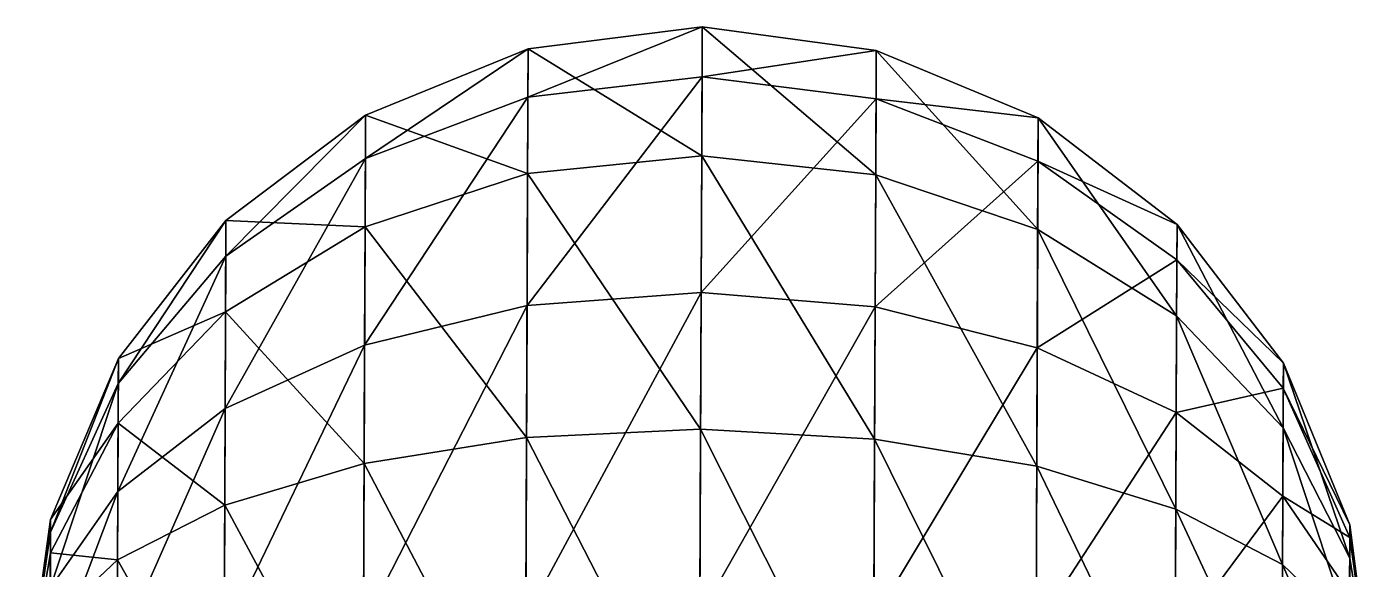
# Model space of a CAD drawing. Header units: metres. Extents: x -322 to 100, y -423 to 142.
# Drawn here: x 39.7 to 99.7, y 44.6 to 68.8 of the extents above; entities that cross this region are included whole.
import ezdxf

# ---------------------------------------------------------------- set-up
doc = ezdxf.new("R2010")
doc.units = ezdxf.units.M

msp = doc.modelspace()

# ---------------------------------------------------------------- linework, layer by layer
for points in [[(69.80687, 68.7538, -844.2417), (62.038208, 67.7704, -844.12177), (62.029392, 65.615, -829.27747), (62.02949, 65.6151, -829.27734)], [(69.80687, 68.7538, -844.2417), (62.029392, 65.615, -829.27747), (69.797745, 66.522354, -828.8737), (69.797844, 66.52245, -828.8736)], [(69.78334, 63.002357, -858.6665), (62.038208, 67.7704, -844.12177), (69.80687, 68.7538, -844.2417), (69.80697, 68.7539, -844.2416)], [(77.544495, 62.151413, -858.05505), (69.78334, 63.002357, -858.6665), (69.80687, 68.7538, -844.2417), (69.80697, 68.7539, -844.2416)], [(77.56722, 67.70688, -844.12177), (69.80687, 68.7538, -844.2417), (69.797745, 66.522354, -828.8737), (69.797844, 66.52245, -828.8736)], [(77.544495, 62.151413, -858.05505), (69.80687, 68.7538, -844.2417), (77.56722, 67.70688, -844.12177), (77.56732, 67.70698, -844.12164)], [(62.038208, 67.7704, -844.12177), (54.790665, 64.823715, -843.77014), (54.78276, 62.891235, -830.46106), (54.78286, 62.891335, -830.46094)], [(62.038208, 67.7704, -844.12177), (54.78276, 62.891235, -830.46106), (62.029392, 65.615, -829.27747), (62.02949, 65.6151, -829.27734)], [(62.015484, 62.214935, -858.05505), (54.790665, 64.823715, -843.77014), (62.038208, 67.7704, -844.12177), (62.038307, 67.7705, -844.12164)], [(69.78334, 63.002357, -858.6665), (62.015484, 62.214935, -858.05505), (62.038208, 67.7704, -844.12177), (62.038307, 67.7705, -844.12164)], [(77.56722, 67.70688, -844.12177), (69.797745, 66.522354, -828.8737), (77.5584, 65.551476, -829.27747), (77.5585, 65.551575, -829.27734)], [(84.77004, 59.720104, -856.2623), (77.544495, 62.151413, -858.05505), (77.56722, 67.70688, -844.12177), (77.56732, 67.70698, -844.12164)], [(84.79042, 64.701, -843.77014), (77.56722, 67.70688, -844.12177), (77.5584, 65.551476, -829.27747), (77.5585, 65.551575, -829.27734)], [(84.77004, 59.720104, -856.2623), (77.56722, 67.70688, -844.12177), (84.79042, 64.701, -843.77014), (84.79052, 64.701096, -843.77)], [(69.797745, 66.522354, -828.8737), (62.029392, 65.615, -829.27747), (61.991394, 56.326256, -817.4996), (61.991493, 56.326355, -817.49945)], [(69.797745, 66.522354, -828.8737), (61.991394, 56.326256, -817.4996), (69.75841, 56.905945, -816.6804), (69.75851, 56.906044, -816.6803)], [(77.5584, 65.551476, -829.27747), (69.797745, 66.522354, -828.8737), (69.75841, 56.905945, -816.6804), (69.75851, 56.906044, -816.6803)], [(62.029392, 65.615, -829.27747), (54.78276, 62.891235, -830.46106), (54.748695, 54.563175, -819.9013), (54.748795, 54.563274, -819.9012)], [(62.029392, 65.615, -829.27747), (54.748695, 54.563175, -819.9013), (61.991394, 56.326256, -817.4996), (61.991493, 56.326355, -817.49945)], [(77.5584, 65.551476, -829.27747), (69.75841, 56.905945, -816.6804), (77.52041, 56.262733, -817.4996), (77.52051, 56.262833, -817.49945)], [(84.78252, 62.768513, -830.46106), (77.5584, 65.551476, -829.27747), (77.52041, 56.262733, -817.4996), (77.52051, 56.262833, -817.49945)], [(84.79042, 64.701, -843.77014), (77.5584, 65.551476, -829.27747), (84.78252, 62.768513, -830.46106), (84.782616, 62.768612, -830.46094)], [(54.790665, 64.823715, -843.77014), (48.558147, 60.114544, -843.2107), (48.55169, 58.53668, -832.34393), (48.55179, 58.536777, -832.3438)], [(54.790665, 64.823715, -843.77014), (48.55169, 58.53668, -832.34393), (54.78276, 62.891235, -830.46106), (54.78286, 62.891335, -830.46094)], [(54.77029, 59.842823, -856.2623), (48.558147, 60.114544, -843.2107), (54.790665, 64.823715, -843.77014), (54.790764, 64.823814, -843.77)], [(62.015484, 62.214935, -858.05505), (54.77029, 59.842823, -856.2623), (54.790665, 64.823715, -843.77014), (54.790764, 64.823814, -843.77)], [(90.96756, 55.874115, -853.4106), (84.77004, 59.720104, -856.2623), (84.79042, 64.701, -843.77014), (84.79052, 64.701096, -843.77)], [(90.9842, 59.940994, -843.2107), (84.79042, 64.701, -843.77014), (84.78252, 62.768513, -830.46106), (84.782616, 62.768612, -830.46094)], [(90.96756, 55.874115, -853.4106), (84.79042, 64.701, -843.77014), (90.9842, 59.940994, -843.2107), (90.9843, 59.941093, -843.2106)], [(69.73347, 50.80912, -868.283), (62.015484, 62.214935, -858.05505), (69.78334, 63.002357, -858.6665), (69.78344, 63.002457, -858.6664)], [(77.496315, 50.373653, -867.3439), (69.73347, 50.80912, -868.283), (69.78334, 63.002357, -858.6665), (69.78344, 63.002457, -858.6664)], [(69.78334, 63.002357, -858.6665), (69.78334, 63.002357, -858.6665), (69.73347, 50.80912, -868.283), (69.73357, 50.80922, -868.2829)], [(77.496315, 50.373653, -867.3439), (69.78334, 63.002357, -858.6665), (77.544495, 62.151413, -858.05505), (77.54459, 62.151512, -858.05493)], [(54.78276, 62.891235, -830.46106), (48.55169, 58.53668, -832.34393), (48.523876, 51.736847, -823.7219), (48.523975, 51.736946, -823.7218)], [(54.78276, 62.891235, -830.46106), (48.523876, 51.736847, -823.7219), (54.748695, 54.563175, -819.9013), (54.748795, 54.563274, -819.9012)], [(84.78252, 62.768513, -830.46106), (77.52041, 56.262733, -817.4996), (84.74844, 54.440456, -819.9013), (84.74854, 54.440556, -819.9012)], [(90.977745, 58.36313, -832.34393), (84.78252, 62.768513, -830.46106), (84.74844, 54.440456, -819.9013), (84.74854, 54.440556, -819.9012)], [(90.9842, 59.940994, -843.2107), (84.78252, 62.768513, -830.46106), (90.977745, 58.36313, -832.34393), (90.977844, 58.363228, -832.3438)], [(61.967304, 50.437176, -867.3439), (54.77029, 59.842823, -856.2623), (62.015484, 62.214935, -858.05505), (62.015583, 62.215034, -858.05493)], [(69.73347, 50.80912, -868.283), (61.967304, 50.437176, -867.3439), (62.015484, 62.214935, -858.05505), (62.015583, 62.215034, -858.05493)], [(62.015484, 62.214935, -858.05505), (62.015484, 62.214935, -858.05505), (61.967304, 50.437176, -867.3439), (61.967403, 50.437275, -867.34375)], [(84.726845, 49.160454, -864.59045), (77.496315, 50.373653, -867.3439), (77.544495, 62.151413, -858.05505), (77.54459, 62.151512, -858.05493)], [(77.544495, 62.151413, -858.05505), (77.544495, 62.151413, -858.05505), (77.496315, 50.373653, -867.3439), (77.496414, 50.373753, -867.34375)], [(84.726845, 49.160454, -864.59045), (77.544495, 62.151413, -858.05505), (84.77004, 59.720104, -856.2623), (84.77014, 59.720203, -856.2622)], [(48.558147, 60.114544, -843.2107), (43.76539, 53.963814, -842.4817), (43.760826, 52.84809, -834.7977), (43.760925, 52.84819, -834.7976)], [(48.558147, 60.114544, -843.2107), (43.760826, 52.84809, -834.7977), (48.55169, 58.53668, -832.34393), (48.55179, 58.536777, -832.3438)], [(48.54151, 56.04766, -853.4106), (43.76539, 53.963814, -842.4817), (48.558147, 60.114544, -843.2107), (48.558247, 60.114643, -843.2106)], [(54.77029, 59.842823, -856.2623), (48.54151, 56.04766, -853.4106), (48.558147, 60.114544, -843.2107), (48.558247, 60.114643, -843.2106)], [(54.727097, 49.283173, -864.59045), (48.54151, 56.04766, -853.4106), (54.77029, 59.842823, -856.2623), (54.77039, 59.842922, -856.2622)], [(61.967304, 50.437176, -867.3439), (54.727097, 49.283173, -864.59045), (54.77029, 59.842823, -856.2623), (54.77039, 59.842922, -856.2622)], [(54.77029, 59.842823, -856.2623), (54.77029, 59.842823, -856.2623), (54.727097, 49.283173, -864.59045), (54.727196, 49.28327, -864.59033)], [(90.9323, 47.252193, -860.21045), (84.726845, 49.160454, -864.59045), (84.77004, 59.720104, -856.2623), (84.77014, 59.720203, -856.2622)], [(84.77004, 59.720104, -856.2623), (84.77004, 59.720104, -856.2623), (84.726845, 49.160454, -864.59045), (84.726944, 49.160553, -864.59033)], [(90.9323, 47.252193, -860.21045), (84.77004, 59.720104, -856.2623), (90.96756, 55.874115, -853.4106), (90.96766, 55.874214, -853.41046)], [(95.714714, 50.87554, -849.6941), (90.96756, 55.874115, -853.4106), (90.9842, 59.940994, -843.2107), (90.9843, 59.941093, -843.2106)], [(95.72648, 53.75126, -842.4817), (90.9842, 59.940994, -843.2107), (90.977745, 58.36313, -832.34393), (90.977844, 58.363228, -832.3438)], [(95.714714, 50.87554, -849.6941), (90.9842, 59.940994, -843.2107), (95.72648, 53.75126, -842.4817), (95.72658, 53.751358, -842.48157)], [(48.55169, 58.53668, -832.34393), (43.760826, 52.84809, -834.7977), (43.741158, 48.039886, -828.70105), (43.741257, 48.039986, -828.7009)], [(48.55169, 58.53668, -832.34393), (43.741158, 48.039886, -828.70105), (48.523876, 51.736847, -823.7219), (48.523975, 51.736946, -823.7218)], [(90.977745, 58.36313, -832.34393), (84.74844, 54.440456, -819.9013), (90.94993, 51.563297, -823.7219), (90.95003, 51.563396, -823.7218)], [(95.72192, 52.63554, -834.7977), (90.977745, 58.36313, -832.34393), (90.94993, 51.563297, -823.7219), (90.95003, 51.563396, -823.7218)], [(95.72648, 53.75126, -842.4817), (90.977745, 58.36313, -832.34393), (95.72192, 52.63554, -834.7977), (95.722015, 52.63564, -834.7976)], [(69.75841, 56.905945, -816.6804), (61.991394, 56.326256, -817.4996), (61.9344, 42.393093, -811.9441), (61.934498, 42.393192, -811.944)], [(69.75841, 56.905945, -816.6804), (61.9344, 42.393093, -811.9441), (69.699394, 42.48127, -810.9289), (69.69949, 42.48137, -810.9288)], [(77.52041, 56.262733, -817.4996), (69.75841, 56.905945, -816.6804), (69.699394, 42.48127, -810.9289), (69.69949, 42.48137, -810.9288)], [(48.50624, 47.425743, -860.21045), (43.753624, 51.088093, -849.6941), (48.54151, 56.04766, -853.4106), (48.54161, 56.04776, -853.41046)], [(48.54151, 56.04766, -853.4106), (43.753624, 51.088093, -849.6941), (43.76539, 53.963814, -842.4817), (43.765488, 53.963913, -842.48157)], [(54.727097, 49.283173, -864.59045), (48.50624, 47.425743, -860.21045), (48.54151, 56.04766, -853.4106), (48.54161, 56.04776, -853.41046)], [(48.54151, 56.04766, -853.4106), (48.54151, 56.04766, -853.4106), (48.50624, 47.425743, -860.21045), (48.50634, 47.425842, -860.2103)], [(61.991394, 56.326256, -817.4996), (54.748695, 54.563175, -819.9013), (54.697594, 42.071037, -814.9204), (54.697693, 42.071136, -814.9203)], [(61.991394, 56.326256, -817.4996), (54.697594, 42.071037, -814.9204), (61.9344, 42.393093, -811.9441), (61.934498, 42.393192, -811.944)], [(77.52041, 56.262733, -817.4996), (69.699394, 42.48127, -810.9289), (77.46341, 42.329567, -811.9441), (77.46351, 42.329666, -811.944)], [(84.74844, 54.440456, -819.9013), (77.52041, 56.262733, -817.4996), (77.46341, 42.329567, -811.9441), (77.46351, 42.329666, -811.944)], [(95.68977, 44.77892, -854.5023), (90.9323, 47.252193, -860.21045), (90.96756, 55.874115, -853.4106), (90.96766, 55.874214, -853.41046)], [(90.96756, 55.874115, -853.4106), (90.96756, 55.874115, -853.4106), (90.9323, 47.252193, -860.21045), (90.932396, 47.252293, -860.2103)], [(95.68977, 44.77892, -854.5023), (90.96756, 55.874115, -853.4106), (95.714714, 50.87554, -849.6941), (95.71481, 50.87564, -849.694)], [(54.748695, 54.563175, -819.9013), (48.523876, 51.736847, -823.7219), (48.482155, 41.537064, -819.655), (48.482254, 41.537163, -819.6549)], [(54.748695, 54.563175, -819.9013), (48.482155, 41.537064, -819.655), (54.697594, 42.071037, -814.9204), (54.697693, 42.071136, -814.9203)], [(84.74844, 54.440456, -819.9013), (77.46341, 42.329567, -811.9441), (84.69734, 41.948322, -814.9204), (84.69744, 41.94842, -814.9203)], [(90.94993, 51.563297, -823.7219), (84.74844, 54.440456, -819.9013), (84.69734, 41.948322, -814.9204), (84.69744, 41.94842, -814.9203)], [(43.76539, 53.963814, -842.4817), (40.739006, 46.790684, -841.63275), (40.736645, 46.213142, -837.6552), (40.736744, 46.21324, -837.6551)], [(43.76539, 53.963814, -842.4817), (40.736645, 46.213142, -837.6552), (43.760826, 52.84809, -834.7977), (43.760925, 52.84819, -834.7976)], [(43.753624, 51.088093, -849.6941), (40.739006, 46.790684, -841.63275), (43.76539, 53.963814, -842.4817), (43.765488, 53.963913, -842.48157)], [(98.68798, 45.06503, -845.36615), (95.714714, 50.87554, -849.6941), (95.72648, 53.75126, -842.4817), (95.72658, 53.751358, -842.48157)], [(98.69407, 46.55361, -841.63275), (95.72648, 53.75126, -842.4817), (95.72192, 52.63554, -834.7977), (95.722015, 52.63564, -834.7976)], [(98.68798, 45.06503, -845.36615), (95.72648, 53.75126, -842.4817), (98.69407, 46.55361, -841.63275), (98.69417, 46.55371, -841.6326)], [(43.760826, 52.84809, -834.7977), (40.736645, 46.213142, -837.6552), (40.726463, 43.72423, -834.4993), (40.726562, 43.72433, -834.4992)], [(43.760826, 52.84809, -834.7977), (40.726463, 43.72423, -834.4993), (43.741158, 48.039886, -828.70105), (43.741257, 48.039986, -828.7009)], [(95.72192, 52.63554, -834.7977), (90.94993, 51.563297, -823.7219), (95.70225, 47.82733, -828.70105), (95.70235, 47.82743, -828.7009)], [(98.69171, 45.976074, -837.6552), (95.72192, 52.63554, -834.7977), (95.70225, 47.82733, -828.70105), (95.70235, 47.82743, -828.7009)], [(98.69407, 46.55361, -841.63275), (95.72192, 52.63554, -834.7977), (98.69171, 45.976074, -837.6552), (98.69181, 45.976173, -837.6551)], [(48.523876, 51.736847, -823.7219), (43.741158, 48.039886, -828.70105), (43.711655, 40.82755, -825.8253), (43.711754, 40.82765, -825.8252)], [(48.523876, 51.736847, -823.7219), (43.711655, 40.82755, -825.8253), (48.482155, 41.537064, -819.655), (48.482254, 41.537163, -819.6549)], [(43.728683, 44.991474, -854.5023), (40.732918, 45.3021, -845.36615), (43.753624, 51.088093, -849.6941), (43.753723, 51.088192, -849.694)], [(43.753624, 51.088093, -849.6941), (40.732918, 45.3021, -845.36615), (40.739006, 46.790684, -841.63275), (40.739105, 46.790783, -841.6326)], [(48.50624, 47.425743, -860.21045), (43.728683, 44.991474, -854.5023), (43.753624, 51.088093, -849.6941), (43.753723, 51.088192, -849.694)], [(43.753624, 51.088093, -849.6941), (43.753624, 51.088093, -849.6941), (43.728683, 44.991474, -854.5023), (43.728783, 44.991573, -854.5022)], [(90.94993, 51.563297, -823.7219), (84.69734, 41.948322, -814.9204), (90.9082, 41.363514, -819.655), (90.9083, 41.363613, -819.6549)], [(95.70225, 47.82733, -828.70105), (90.94993, 51.563297, -823.7219), (90.9082, 41.363514, -819.655), (90.9083, 41.363613, -819.6549)], [(61.90658, 35.592976, -869.49927), (54.727097, 49.283173, -864.59045), (61.967304, 50.437176, -867.3439), (61.967403, 50.437275, -867.34375)], [(69.6706, 35.44127, -870.51447), (61.90658, 35.592976, -869.49927), (61.967304, 50.437176, -867.3439), (61.967403, 50.437275, -867.34375)], [(69.6706, 35.44127, -870.51447), (61.967304, 50.437176, -867.3439), (69.73347, 50.80912, -868.283), (69.73357, 50.80922, -868.2829)], [(77.43559, 35.52945, -869.49927), (69.6706, 35.44127, -870.51447), (69.73347, 50.80912, -868.283), (69.73357, 50.80922, -868.2829)], [(77.43559, 35.52945, -869.49927), (69.73347, 50.80912, -868.283), (77.496315, 50.373653, -867.3439), (77.496414, 50.373753, -867.34375)], [(98.67507, 41.909187, -847.8551), (95.68977, 44.77892, -854.5023), (95.714714, 50.87554, -849.6941), (95.71481, 50.87564, -849.694)], [(95.714714, 50.87554, -849.6941), (95.714714, 50.87554, -849.6941), (95.68977, 44.77892, -854.5023), (95.68987, 44.77902, -854.5022)], [(98.67507, 41.909187, -847.8551), (95.714714, 50.87554, -849.6941), (98.68798, 45.06503, -845.36615), (98.68808, 45.06513, -845.366)], [(84.67241, 35.8515, -866.52295), (77.43559, 35.52945, -869.49927), (77.496315, 50.373653, -867.3439), (77.496414, 50.373753, -867.34375)], [(84.67241, 35.8515, -866.52295), (77.496315, 50.373653, -867.3439), (84.726845, 49.160454, -864.59045), (84.726944, 49.160553, -864.59033)], [(54.672653, 35.97422, -866.52295), (48.50624, 47.425743, -860.21045), (54.727097, 49.283173, -864.59045), (54.727196, 49.28327, -864.59033)], [(61.90658, 35.592976, -869.49927), (54.672653, 35.97422, -866.52295), (54.727097, 49.283173, -864.59045), (54.727196, 49.28327, -864.59033)], [(90.88784, 36.385483, -861.7883), (84.67241, 35.8515, -866.52295), (84.726845, 49.160454, -864.59045), (84.726944, 49.160553, -864.59033)], [(90.88784, 36.385483, -861.7883), (84.726845, 49.160454, -864.59045), (90.9323, 47.252193, -860.21045), (90.932396, 47.252293, -860.2103)], [(43.741158, 48.039886, -828.70105), (40.726463, 43.72423, -834.4993), (40.711193, 39.990852, -833.01074), (40.711292, 39.99095, -833.0106)], [(43.741158, 48.039886, -828.70105), (40.711193, 39.990852, -833.01074), (43.711655, 40.82755, -825.8253), (43.711754, 40.82765, -825.8252)], [(48.461792, 36.55903, -861.7883), (43.728683, 44.991474, -854.5023), (48.50624, 47.425743, -860.21045), (48.50634, 47.425842, -860.2103)], [(54.672653, 35.97422, -866.52295), (48.461792, 36.55903, -861.7883), (48.50624, 47.425743, -860.21045), (48.50634, 47.425842, -860.2103)], [(95.70225, 47.82733, -828.70105), (90.9082, 41.363514, -819.655), (95.672745, 40.614994, -825.8253), (95.672844, 40.615093, -825.8252)], [(98.681526, 43.48716, -834.4993), (95.70225, 47.82733, -828.70105), (95.672745, 40.614994, -825.8253), (95.672844, 40.615093, -825.8252)], [(98.69171, 45.976074, -837.6552), (95.70225, 47.82733, -828.70105), (98.681526, 43.48716, -834.4993), (98.681625, 43.48726, -834.4992)], [(95.65834, 37.094994, -855.61804), (90.88784, 36.385483, -861.7883), (90.9323, 47.252193, -860.21045), (90.932396, 47.252293, -860.2103)], [(95.65834, 37.094994, -855.61804), (90.9323, 47.252193, -860.21045), (95.68977, 44.77892, -854.5023), (95.68987, 44.77902, -854.5022)], [(40.732918, 45.3021, -845.36615), (39.68525, 39.083992, -840.7217), (40.739006, 46.790684, -841.63275), (40.739105, 46.790783, -841.6326)], [(40.739006, 46.790684, -841.63275), (39.68525, 39.083992, -840.7217), (40.736645, 46.213142, -837.6552), (40.736744, 46.21324, -837.6551)], [(40.736645, 46.213142, -837.6552), (39.68525, 39.083992, -840.7217), (40.726463, 43.72423, -834.4993), (40.726562, 43.72433, -834.4992)], [(99.684746, 38.838554, -840.7217), (98.68798, 45.06503, -845.36615), (98.69407, 46.55361, -841.63275), (98.69417, 46.55371, -841.6326)], [(99.684746, 38.838554, -840.7217), (98.69407, 46.55361, -841.63275), (98.69171, 45.976074, -837.6552), (98.69181, 45.976173, -837.6551)], [(99.684746, 38.838554, -840.7217), (98.69171, 45.976074, -837.6552), (98.681526, 43.48716, -834.4993), (98.681625, 43.48726, -834.4992)], [(40.72001, 42.14626, -847.8551), (39.68525, 39.083992, -840.7217), (40.732918, 45.3021, -845.36615), (40.733017, 45.3022, -845.366)], [(43.728683, 44.991474, -854.5023), (40.72001, 42.14626, -847.8551), (40.732918, 45.3021, -845.36615), (40.733017, 45.3022, -845.366)], [(99.684746, 38.838554, -840.7217), (98.67507, 41.909187, -847.8551), (98.68798, 45.06503, -845.36615), (98.68808, 45.06513, -845.366)], [(98.68798, 45.06503, -845.36615), (98.68798, 45.06503, -845.36615), (98.67507, 41.909187, -847.8551), (98.67517, 41.909286, -847.855)], [(43.69725, 37.30755, -855.61804), (40.72001, 42.14626, -847.8551), (43.728683, 44.991474, -854.5023), (43.728783, 44.991573, -854.5022)], [(48.461792, 36.55903, -861.7883), (43.69725, 37.30755, -855.61804), (43.728683, 44.991474, -854.5023), (43.728783, 44.991573, -854.5022)], [(98.6588, 37.931694, -848.4326), (95.65834, 37.094994, -855.61804), (95.68977, 44.77892, -854.5023), (95.68987, 44.77902, -854.5022)], [(98.6588, 37.931694, -848.4326), (95.68977, 44.77892, -854.5023), (98.67507, 41.909187, -847.8551), (98.67517, 41.909286, -847.855)]]:
    msp.add_3dface(points)

doc.saveas('drawing.dxf')
